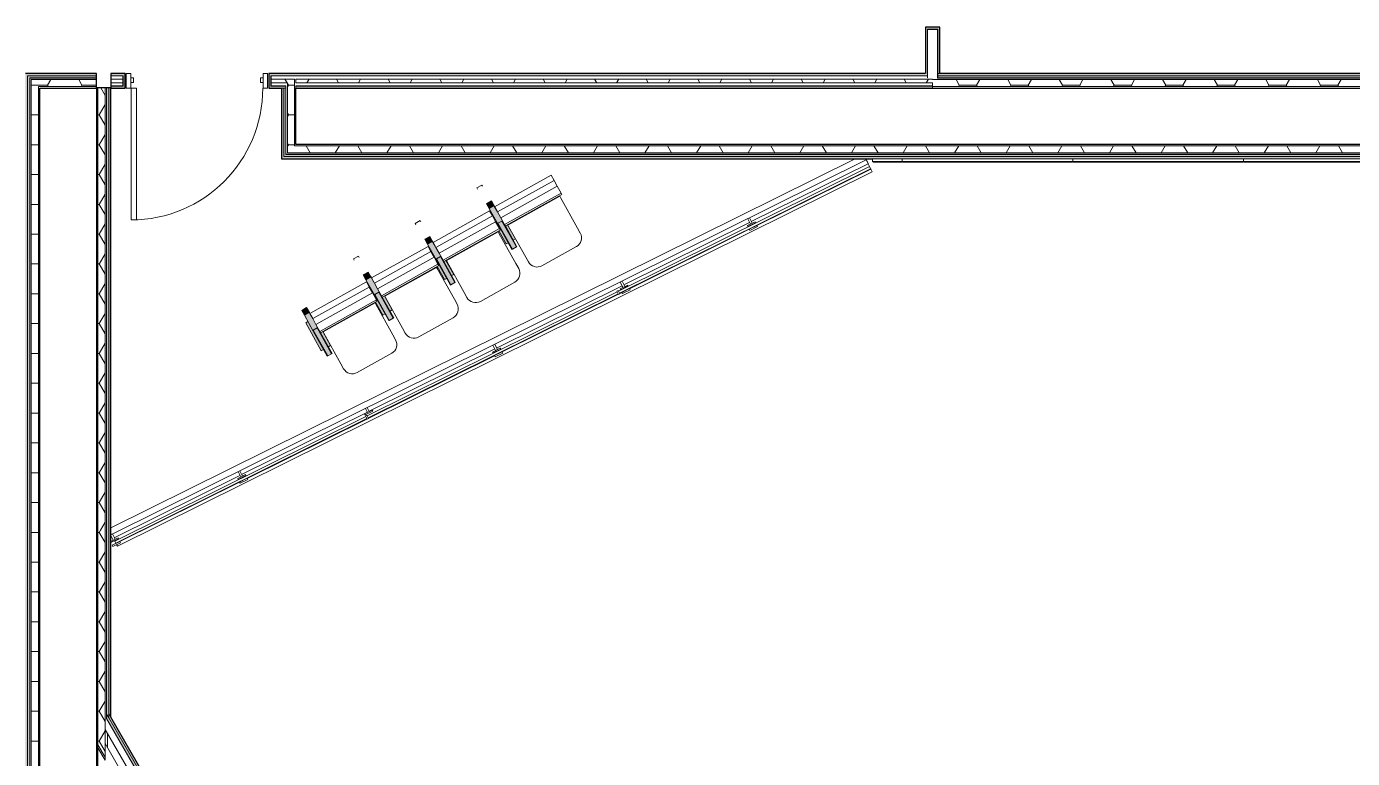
# Model space of a CAD drawing. Header units: millimetres. Extents: x 155920 to 295199, y -4084 to 97293.
# Drawn here: x 199503 to 208827, y 22095 to 27238 of the extents above; entities that cross this region are included whole.
import ezdxf

# ---------------------------------------------------------------- set-up
doc = ezdxf.new("R2010")
doc.units = ezdxf.units.MM
doc.header["$MEASUREMENT"] = 0
for name, color, linetype, lineweight in [('A-DOOR', 4, 'CONTINUOUS', 9), ('A-DOOR-FRAM', 4, 'CONTINUOUS', 18), ('A-FLOR-HRAL', 7, 'CONTINUOUS', 9), ('A-GENM', 8, 'CONTINUOUS', 9), ('A-WALL', 7, 'CONTINUOUS', 9), ('A-WALL-PATT', 7, 'CONTINUOUS', 25), ('I-FURN', 8, 'CONTINUOUS', 9), ('I-WALL', 7, 'CONTINUOUS', 9)]:
    doc.layers.add(name, color=color, linetype=linetype, lineweight=lineweight)

msp = doc.modelspace()

# ---------------------------------------------------------------- hatches: boundary and pattern name
at = {"layer": 'A-WALL-PATT', "lineweight": 5}
h = msp.add_hatch(color=256, dxfattribs=at)
h.paths.add_polyline_path([(205838.1, 26907.3), (205838.1, 27219.3), (205874.1, 27219.3), (205874.1, 27234.3), (205823.1, 27234.3), (205823.1, 26907.3)], flags=0)
h.paths.add_polyline_path([(205874.1, 28244.3), (205874.1, 28259.3), (205838.1, 28259.3), (205838.1, 28407.3), (205823.1, 28407.3), (205823.1, 28244.3)], flags=0)
at = {"layer": 'A-WALL-PATT', "lineweight": 9}
h = msp.add_hatch(color=256, dxfattribs=at)
h.paths.add_polyline_path([(205910.1, 26907.3), (205925.1, 26907.3), (205925.1, 27234.3), (205874.1, 27234.3), (205874.1, 27219.3), (205910.1, 27219.3), (205910.1, 27056.4)], flags=0)
h.paths.add_polyline_path([(205874.1, 28244.3), (205925.1, 28244.3), (205925.1, 28407.3), (205910.1, 28407.3), (205910.1, 28259.3), (205874.1, 28259.3)], flags=0)
at = {"layer": 'A-WALL-PATT', "lineweight": 5}
for points in [[(199510.3, 15107.3), (199510.3, 26907.3), (199495.3, 26907.3), (199495.3, 15107.3), (199500.2, 15107.3)], [(199525.3, 26892.3), (199995.3, 26892.3), (199995.3, 26907.3), (199510.3, 26907.3), (199510.3, 26892.3)], [(199510.3, 15122.3), (199525.3, 15122.3), (199525.3, 26892.3), (199510.3, 26892.3), (199510.3, 15158.5)], [(199525.3, 26877.3), (199995.3, 26877.3), (199995.3, 26892.3), (199525.3, 26892.3)], [(200066.3, 23699.6), (200081.3, 23699.6), (200081.3, 26808.5), (200066.3, 26808.5), (200066.3, 23751.5)], [(201311.3, 26339.5), (201326.3, 26340.5), (201326.3, 26805.3), (201311.3, 26805.3), (201311.3, 26395.5)], [(220452, 26324.5), (220452, 26339.5), (201311.3, 26339.5), (201311.3, 26324.5), (220131.8, 26324.5)], [(200081.3, 22381.1), (200081.3, 23699.6), (200066.3, 23699.6), (200066.3, 22407.1)], [(202442.8, 18260.8), (202455.8, 18268.3), (200066.3, 22407.1), (200066.3, 22377.1), (202325.8, 18463.5)], [(202455.8, 18268.3), (202468.8, 18275.8), (200081.3, 22411.1), (200081.3, 22381.1), (202343.1, 18463.5)]]:
    msp.add_hatch(color=256, dxfattribs=at).paths.add_polyline_path(points, flags=0)
at = {"layer": 'A-WALL-PATT', "lineweight": 9}
h = msp.add_hatch(color=256, dxfattribs=at)
h.paths.add_polyline_path([(201221.3, 26856.3), (201221.3, 26892.3), (201397.3, 26892.3), (201397.3, 26907.3), (201206.3, 26907.3), (201206.3, 26856.3)], flags=0)
h.paths.add_polyline_path([(200181.3, 26856.3), (200196.3, 26856.3), (200196.3, 26907.3), (200096.3, 26907.3), (200096.3, 26892.3), (200181.3, 26892.3)], flags=0)
at = {"layer": 'A-WALL-PATT', "lineweight": 5}
h = msp.add_hatch(color=256, dxfattribs=at)
h.paths.add_polyline_path([(201326.3, 26805.3), (201326.3, 26820.3), (201221.3, 26820.3), (201221.3, 26856.3), (201206.3, 26856.3), (201206.3, 26805.3), (201311.3, 26805.3)], flags=0)
h.paths.add_polyline_path([(200096.3, 26805.3), (200196.3, 26805.3), (200196.3, 26856.3), (200181.3, 26856.3), (200181.3, 26820.3), (200096.3, 26820.3), (200096.3, 26808.5)], flags=0)
h = msp.add_hatch(color=256, dxfattribs=at)
h.paths.add_polyline_path([(205838.1, 26892.3), (205838.1, 26907.3), (205823.1, 26907.3), (205823.1, 26892.3)], flags=0)
h.paths.add_polyline_path([(205821.1, 26892.3), (205821.1, 26907.3), (201397.3, 26907.3), (201397.3, 26892.3), (205779.4, 26892.3)], flags=0)
h = msp.add_hatch(color=256, dxfattribs=at)
h.paths.add_polyline_path([(220366, 26892.3), (220366, 26907.3), (216978.6, 26907.3), (216978.6, 26892.3), (220131.8, 26892.3)], flags=0)
h.paths.add_polyline_path([(215347.7, 26892.3), (216906.6, 26892.3), (216906.6, 26907.3), (214632.6, 26907.3), (214632.6, 26892.3)], flags=0)
h.paths.add_polyline_path([(213432.6, 26892.3), (213432.6, 26907.3), (205910.1, 26907.3), (205910.1, 26892.3), (212955.6, 26892.3)], flags=0)
h = msp.add_hatch(color=256, dxfattribs=at)
h.paths.add_polyline_path([(220366, 26877.3), (220366, 26892.3), (216978.6, 26892.3), (216978.6, 26877.3), (220131.8, 26877.3)], flags=0)
h.paths.add_polyline_path([(216842.7, 26877.3), (216906.6, 26877.3), (216906.6, 26892.3), (214632.6, 26892.3), (214632.6, 26877.3), (216543.7, 26877.3)], flags=0)
h.paths.add_polyline_path([(212955.6, 26877.3), (213432.6, 26877.3), (213432.6, 26892.3), (205910.1, 26892.3), (205910.1, 26877.3), (211759.6, 26877.3)], flags=0)
at = {"layer": 'A-WALL-PATT', "lineweight": 9}
for points in [[(200081.3, 23699.6), (200096.3, 23699.6), (200096.3, 26808.5), (200081.3, 26808.5), (200081.3, 23751.5)], [(201296.3, 26324.5), (201311.3, 26324.5), (201311.3, 26805.3), (201296.3, 26805.3), (201296.3, 26395.5)], [(205874.1, 26805.3), (205874.1, 26820.3), (201397.3, 26820.3), (201397.3, 26805.3), (205779.4, 26805.3)], [(220467, 26309.5), (220467, 26324.5), (201296.3, 26324.5), (201296.3, 26309.5), (220131.8, 26309.5)], [(200096.3, 22385.1), (200096.3, 23699.6), (200081.3, 23699.6), (200081.3, 22411.1)]]:
    msp.add_hatch(color=256, dxfattribs=at).paths.add_polyline_path(points, flags=0)
at = {"layer": 'I-FURN'}
for points in [[(202755.9, 25959.2), (202790.8, 25978.7), (202771.7, 26013.1), (202736.7, 25993.6)], [(202818.2, 25847.5), (202821.2, 25850.3), (202818, 25855.9), (202846.5, 25870.8), (202849.2, 25865.9), (202853.1, 25867), (202790.8, 25978.7), (202755.9, 25959.2), (202818, 25847.8)], [(202919.5, 25673.8), (202947.6, 25689.5), (202846.1, 25871.5), (202818, 25855.9), (202892.7, 25722)], [(202916.1, 25671.9), (202919.5, 25673.8), (202821.2, 25850.3), (202818.2, 25847.5), (202915, 25673.8)], [(202947.6, 25689.5), (202951, 25691.4), (202853.1, 25867), (202849.2, 25865.9), (202944.3, 25695.4)], [(202322.9, 25709.2), (202357.8, 25728.7), (202338.6, 25763.1), (202303.7, 25743.6)], [(202385.2, 25597.5), (202388.1, 25600.3), (202385, 25605.9), (202413.5, 25620.8), (202416.2, 25615.9), (202420.1, 25617), (202357.8, 25728.7), (202322.9, 25709.2), (202385, 25597.8)], [(202486.5, 25423.8), (202514.6, 25439.5), (202413.1, 25621.5), (202385, 25605.9), (202459.7, 25472)], [(202483.1, 25421.9), (202486.5, 25423.8), (202388.1, 25600.3), (202385.2, 25597.5), (202482, 25423.8)], [(202514.6, 25439.5), (202518, 25441.4), (202420.1, 25617), (202416.2, 25615.9), (202511.3, 25445.4)], [(201889.9, 25459.2), (201924.8, 25478.7), (201905.6, 25513.1), (201870.7, 25493.6)], [(201952.2, 25347.5), (201955.1, 25350.3), (201952, 25355.9), (201980.5, 25370.8), (201983.2, 25365.9), (201987.1, 25367), (201924.8, 25478.7), (201889.9, 25459.2), (201952, 25347.8)], [(202053.5, 25173.8), (202081.6, 25189.5), (201980.1, 25371.5), (201952, 25355.9), (202026.7, 25222)], [(202081.6, 25189.5), (202085, 25191.4), (201987.1, 25367), (201983.2, 25365.9), (202078.3, 25195.4)], [(202050.1, 25171.9), (202053.5, 25173.8), (201955.1, 25350.3), (201952.2, 25347.5), (202049, 25173.8)], [(201456.9, 25209.2), (201491.8, 25228.7), (201472.6, 25263.1), (201437.7, 25243.6)], [(201519.2, 25097.5), (201522.1, 25100.3), (201519, 25105.9), (201547.5, 25120.8), (201550.2, 25115.9), (201554.1, 25117), (201491.8, 25228.7), (201456.9, 25209.2), (201519, 25097.8)], [(201620.5, 24923.8), (201648.5, 24939.5), (201547.1, 25121.5), (201519, 25105.9), (201593.7, 24972)], [(201617.1, 24921.9), (201620.5, 24923.8), (201522.1, 25100.3), (201519.2, 25097.5), (201616, 24923.8)], [(201648.5, 24939.5), (201652, 24941.4), (201554.1, 25117), (201550.2, 25115.9), (201593.7, 25037.9)]]:
    msp.add_hatch(color=256, dxfattribs=at).paths.add_polyline_path(points, flags=0)
h = msp.add_hatch(color=256, dxfattribs=at)
h.paths.add_polyline_path([(202874.6, 25710.4), (202889.9, 25718.9), (202780.3, 25915.4), (202776, 25913), (202834.3, 25808.5), (202823.3, 25802.4), (202861.2, 25734.5)], flags=0)
h.paths.add_polyline_path([(202924.8, 25738.4), (202940.1, 25746.9), (202885.2, 25845.4), (202869.9, 25836.9), (202919.5, 25747.9)], flags=0)
h = msp.add_hatch(color=256, dxfattribs=at)
h.paths.add_polyline_path([(202441.6, 25460.4), (202456.9, 25468.9), (202347.3, 25665.4), (202343, 25663), (202401.3, 25558.5), (202390.3, 25552.4), (202416.2, 25505.9)], flags=0)
h.paths.add_polyline_path([(202491.8, 25488.4), (202507.1, 25496.9), (202452.2, 25595.4), (202437.3, 25586.2), (202486.5, 25497.9)], flags=0)
h = msp.add_hatch(color=256, dxfattribs=at)
h.paths.add_polyline_path([(202008.6, 25210.4), (202023.9, 25218.9), (201914.3, 25415.4), (201910, 25413), (201968.3, 25308.5), (201957.3, 25302.4), (201983.2, 25255.9)], flags=0)
h.paths.add_polyline_path([(202058.8, 25238.4), (202074.1, 25246.9), (202019.2, 25345.4), (202004.3, 25336.2), (202053.5, 25247.9)], flags=0)
h = msp.add_hatch(color=256, dxfattribs=at)
h.paths.add_polyline_path([(201575.6, 24960.4), (201590.8, 24968.9), (201481.3, 25165.4), (201466, 25156.9), (201550.2, 25005.9)], flags=0)
h.paths.add_polyline_path([(201625.8, 24988.4), (201641.1, 24996.9), (201586.1, 25095.4), (201570.9, 25086.9), (201620.5, 24997.9)], flags=0)

# ---------------------------------------------------------------- linework, layer by layer
at = {"layer": 'A-DOOR'}
for p, q in [((200276.3, 26805.3), (200238.3, 26805.3)), ((200238.3, 26805.3), (200238.3, 25879.3)), ((200238.3, 25879.3), (200238.3, 26805.3)), ((200238.3, 26805.3), (200276.3, 26805.3)), ((200276.3, 25879.3), (200276.3, 26805.3)), ((200276.3, 26805.3), (200276.3, 25879.3)), ((200238.3, 25879.3), (200276.3, 25879.3)), ((200276.3, 25879.3), (200238.3, 25879.3))]:
    msp.add_line(p, q, dxfattribs=at)
msp.add_arc((200238.3, 26805.3), 926, 270, 0, dxfattribs=at)
at = {"layer": 'A-DOOR-FRAM', "lineweight": 20}
for p, q in [((200236.3, 26907.3), (200204.3, 26907.3)), ((200204.3, 26907.3), (200204.3, 26805.3)), ((200236.3, 26805.3), (200236.3, 26907.3)), ((200255.3, 26877.3), (200236.3, 26877.3)), ((200236.3, 26877.3), (200236.3, 26845.3)), ((200255.3, 26845.3), (200255.3, 26877.3)), ((201166.3, 26877.3), (201147.3, 26877.3)), ((201147.3, 26877.3), (201147.3, 26845.3)), ((201166.3, 26907.3), (201166.3, 26805.3)), ((201198.3, 26907.3), (201166.3, 26907.3)), ((201166.3, 26845.3), (201166.3, 26877.3)), ((201198.3, 26805.3), (201198.3, 26907.3)), ((200204.3, 26805.3), (200236.3, 26805.3)), ((200236.3, 26845.3), (200255.3, 26845.3)), ((201147.3, 26845.3), (201166.3, 26845.3)), ((201166.3, 26805.3), (201198.3, 26805.3))]:
    msp.add_line(p, q, dxfattribs=at)
at = {"layer": 'A-FLOR-HRAL'}
for p, q in [((205329.7, 26309.5), (200096.3, 23715)), ((200096.3, 23715), (205329.7, 26309.5)), ((200100.8, 23669.9), (205407.1, 26300.6)), ((200100.8, 23669.9), (205407.1, 26300.6)), ((205402.7, 26309.5), (205407.1, 26300.6)), ((205407.1, 26300.6), (205402.7, 26309.5)), ((205407.1, 26300.6), (205410.7, 26302.3)), ((205420.1, 26274.4), (205407.1, 26300.6)), ((205407.2, 26309.4), (205410.7, 26302.3)), ((205408.6, 26302.1), (205421.9, 26275.2)), ((205410.7, 26302.3), (205410.4, 26303)), ((200142, 23586.7), (205448.3, 26217.4)), ((203665.9, 25379.3), (205430.2, 26254)), ((203673, 25365), (205437.3, 26239.6)), ((205420.1, 26274.4), (204599.4, 25867.5)), ((204639, 25840), (205438.9, 26236.5)), ((205420.1, 26274.4), (205421.9, 26275.2)), ((205420.1, 26274.4), (205430.2, 26254)), ((205430.2, 26254), (205437.3, 26239.6)), ((205437.3, 26239.6), (205438.9, 26236.5)), ((205438.9, 26236.5), (205448.3, 26217.4)), ((204587.4, 25861.5), (203703.4, 25423.3)), ((204572.3, 25839.7), (204626, 25866.4)), ((204572.3, 25839.7), (204575.5, 25833.3)), ((204574.2, 25887.6), (204592.9, 25850)), ((204629.2, 25859.9), (204575.5, 25833.3)), ((204585, 25814), (204638.8, 25840.7)), ((204605.4, 25856.2), (204586.7, 25893.9)), ((204642.9, 25832.4), (204589.1, 25805.8)), ((204629.2, 25859.9), (204626, 25866.4)), ((204642.9, 25832.4), (204638.8, 25840.7)), ((203743.1, 25395.8), (204585.4, 25813.4)), ((204585, 25814), (204589.1, 25805.8)), ((201897.1, 24502.4), (203657, 25374.9)), ((203691.5, 25417.4), (202807.5, 24979.1)), ((203663.7, 25383.8), (203654.7, 25379.3)), ((203666.3, 25356), (203654.7, 25379.3)), ((203663.7, 25383.8), (203675.2, 25360.5)), ((203674.6, 25361.8), (203689.4, 25369.2)), ((203676.3, 25395.6), (203730.1, 25422.2)), ((203676.3, 25395.6), (203679.5, 25389.1)), ((203678.3, 25443.5), (203696.9, 25405.8)), ((203733.3, 25415.8), (203679.5, 25389.1)), ((203689.1, 25369.9), (203742.8, 25396.5)), ((203689.1, 25369.9), (203693.2, 25361.6)), ((203709.5, 25412), (203690.8, 25449.7)), ((203746.9, 25388.3), (203693.2, 25361.6)), ((203733.3, 25415.8), (203730.1, 25422.2)), ((203746.9, 25388.3), (203742.8, 25396.5)), ((201904.2, 24488.1), (203664.1, 25360.5)), ((202847.2, 24951.6), (203665.6, 25357.4)), ((203666.3, 25356), (203675.2, 25360.5)), ((202782.3, 24999.3), (202801, 24961.6)), ((202813.5, 24967.8), (202794.9, 25005.5)), ((201905.8, 24484.9), (202793.5, 24925)), ((202795.5, 24973.2), (201911.7, 24535)), ((202780.4, 24951.4), (202834.1, 24978)), ((202780.4, 24951.4), (202783.6, 24944.9)), ((202837.3, 24971.6), (202783.6, 24944.9)), ((202793.1, 24925.7), (202846.9, 24952.3)), ((202793.1, 24925.7), (202797.2, 24917.4)), ((202851, 24944.1), (202797.2, 24917.4)), ((202837.3, 24971.6), (202834.1, 24978)), ((202851, 24944.1), (202846.9, 24952.3)), ((201899.6, 24529), (201015.6, 24090.8)), ((201880.1, 24516.1), (201933.8, 24542.7)), ((201937, 24536.3), (201883.3, 24509.6)), ((201886.4, 24555.1), (201900.7, 24526.3)), ((201913.2, 24532.5), (201898.9, 24561.3)), ((201937, 24536.3), (201933.8, 24542.7)), ((200123.9, 23623.3), (201888.2, 24498)), ((200131, 23608.9), (201895.3, 24483.6)), ((201055.3, 24063.3), (201896.8, 24480.5)), ((201880.1, 24516.1), (201883.3, 24509.6)), ((201894.9, 24506.9), (201886, 24502.4)), ((201897.5, 24479.1), (201886, 24502.4)), ((201894.9, 24506.9), (201906.5, 24483.6)), ((201897.5, 24479.1), (201906.5, 24483.6)), ((201950.6, 24508.8), (201905.1, 24486.2)), ((201950.6, 24508.8), (201949.7, 24510.6)), ((201003.6, 24084.8), (200119.7, 23646.6)), ((200988.5, 24063), (201042.3, 24089.7)), ((200988.5, 24063), (200991.7, 24056.6)), ((200990.4, 24110.9), (201009.1, 24073.3)), ((200995.2, 24058.3), (200991.7, 24056.6)), ((201045.5, 24083.2), (200995.3, 24058.4)), ((201001.3, 24037.3), (201055, 24064)), ((201021.7, 24079.5), (201003, 24117.2)), ((201059.1, 24055.7), (201005.3, 24029.1)), ((201045.5, 24083.2), (201042.3, 24089.7)), ((201059.1, 24055.7), (201055, 24064)), ((200159.3, 23619.1), (201001.6, 24036.7)), ((201001.3, 24037.3), (201005.3, 24029.1)), ((200096.3, 23663.1), (200113.2, 23629.1)), ((200096.3, 23620.7), (200146.3, 23645.5)), ((200100.8, 23669.9), (200096.4, 23678.8)), ((200096.4, 23678.8), (200100.8, 23669.9)), ((200149.5, 23639.1), (200096.7, 23612.9)), ((200096.9, 23668.7), (200097.2, 23668.1)), ((200097.2, 23668.1), (200096.9, 23668.7)), ((200097.2, 23668.1), (200100.8, 23669.9)), ((200105.3, 23593.2), (200159.1, 23619.8)), ((200105.3, 23593.2), (200109.4, 23584.9)), ((200125.7, 23635.3), (200107, 23673)), ((200163.2, 23611.6), (200109.4, 23584.9)), ((200122.6, 23625.7), (200123.9, 23623.3)), ((200131, 23608.9), (200123.9, 23623.3)), ((200132.2, 23606.5), (200131, 23608.9)), ((200142, 23586.7), (200136.3, 23598.2)), ((200149.5, 23639.1), (200146.3, 23645.5)), ((200163.2, 23611.6), (200159.1, 23619.8))]:
    msp.add_line(p, q, dxfattribs=at)
at = {"layer": 'A-GENM'}
for p, q in [((205452.4, 26309.5), (205660.9, 26309.5)), ((205452.4, 26309.5), (205452.4, 26289.5)), ((205660.9, 26289.5), (205660.9, 26309.5)), ((205660.9, 26309.5), (206860.9, 26309.5)), ((205660.9, 26309.5), (205660.9, 26289.5)), ((206860.9, 26289.5), (206860.9, 26309.5)), ((206860.9, 26309.5), (208060.9, 26309.5)), ((206860.9, 26309.5), (206860.9, 26289.5)), ((208060.9, 26289.5), (208060.9, 26309.5)), ((208060.9, 26309.5), (209260.9, 26309.5)), ((208060.9, 26309.5), (208060.9, 26289.5)), ((205452.4, 26289.5), (205660.9, 26289.5)), ((205457.4, 26284.5), (205452.4, 26289.5)), ((205655.9, 26284.5), (205457.4, 26284.5)), ((205660.9, 26289.5), (205655.9, 26284.5)), ((205660.9, 26289.5), (206860.9, 26289.5)), ((205665.9, 26284.5), (205660.9, 26289.5)), ((206855.9, 26284.5), (205665.9, 26284.5)), ((206860.9, 26289.5), (206855.9, 26284.5)), ((206860.9, 26289.5), (208060.9, 26289.5)), ((206865.9, 26284.5), (206860.9, 26289.5)), ((208055.9, 26284.5), (206865.9, 26284.5)), ((208060.9, 26289.5), (208055.9, 26284.5)), ((208060.9, 26289.5), (209260.9, 26289.5)), ((208065.9, 26284.5), (208060.9, 26289.5)), ((209255.9, 26284.5), (208065.9, 26284.5))]:
    msp.add_line(p, q, dxfattribs=at)
at = {"layer": 'A-WALL'}
for p, q in [((205838.1, 27219.3), (205838.1, 26907.3)), ((205874.1, 27219.3), (205838.1, 27219.3)), ((205839.1, 27218.3), (205839.1, 26907.3)), ((205874.1, 27218.3), (205839.1, 27218.3)), ((205910.1, 27219.3), (205874.1, 27219.3)), ((205909.1, 27218.3), (205874.1, 27218.3)), ((205909.1, 26907.3), (205909.1, 27218.3)), ((205910.1, 26907.3), (205910.1, 27219.3)), ((199510.3, 26892.3), (199510.3, 15122.3)), ((199510.3, 26892.3), (199525.3, 26892.3)), ((199525.3, 26892.3), (199596.3, 26892.3)), ((199525.3, 26877.3), (199525.3, 15137.3)), ((199525.3, 26877.3), (199526.3, 26877.3)), ((199526.3, 26877.3), (199596.3, 26877.3)), ((199526.3, 26876.3), (199526.3, 15138.3)), ((199526.3, 26876.3), (199536.3, 26876.3)), ((199536.3, 26876.3), (199596.3, 26876.3)), ((199536.3, 26866.3), (199536.3, 15148.3)), ((199536.3, 26866.3), (199586.3, 26866.3)), ((199586.3, 26866.3), (199596.3, 26866.3)), ((199995.3, 26892.3), (199596.3, 26892.3)), ((199995.3, 26877.3), (199596.3, 26877.3)), ((199995.3, 26876.3), (199596.3, 26876.3)), ((199995.3, 26866.3), (199596.3, 26866.3)), ((200181.3, 26892.3), (200096.3, 26892.3)), ((200180.3, 26891.3), (200096.3, 26891.3)), ((200180.3, 26868.8), (200096.3, 26868.8)), ((200180.3, 26868.8), (200180.3, 26891.3)), ((200180.3, 26856.3), (200180.3, 26868.8)), ((200180.3, 26843.8), (200180.3, 26856.3)), ((200181.3, 26856.3), (200181.3, 26892.3)), ((200181.3, 26820.3), (200181.3, 26856.3)), ((201221.3, 26892.3), (201221.3, 26856.3)), ((201397.3, 26892.3), (201221.3, 26892.3)), ((201221.3, 26856.3), (201221.3, 26820.3)), ((201222.3, 26891.3), (201222.3, 26868.8)), ((201397.3, 26891.3), (201222.3, 26891.3)), ((201222.3, 26868.8), (201222.3, 26856.3)), ((201387.3, 26868.8), (201222.3, 26868.8)), ((201222.3, 26856.3), (201222.3, 26843.8)), ((201387.3, 26868.8), (201387.3, 26843.8)), ((205821.1, 26892.3), (201397.3, 26892.3)), ((205821.1, 26891.3), (201397.3, 26891.3)), ((205874.1, 26868.8), (201397.3, 26868.8)), ((201397.3, 26868.8), (201397.3, 26856.3)), ((201397.3, 26856.3), (201397.3, 26843.8)), ((205823.1, 26891.3), (205821.1, 26891.3)), ((205838.1, 26892.3), (205823.1, 26892.3)), ((205838.1, 26891.3), (205823.1, 26891.3)), ((205838.1, 26907.3), (205838.1, 26892.3)), ((205838.1, 26891.3), (205838.1, 26877.3)), ((205839.1, 26877.3), (205838.1, 26877.3)), ((205839.1, 26907.3), (205839.1, 26892.3)), ((205839.1, 26892.3), (205839.1, 26891.3)), ((205839.1, 26891.3), (205839.1, 26877.3)), ((205874.1, 26868.8), (205874.1, 26866.3)), ((205874.1, 26866.3), (205874.1, 26868.8)), ((213432.6, 26866.3), (205874.1, 26866.3)), ((205909.1, 26907.3), (205909.1, 26892.3)), ((205909.1, 26892.3), (205909.1, 26891.3)), ((205909.1, 26891.3), (205909.1, 26877.3)), ((205909.1, 26877.3), (205909.1, 26876.3)), ((213432.6, 26876.3), (205909.1, 26876.3)), ((205910.1, 26907.3), (205925.1, 26907.3)), ((205910.1, 26907.3), (205910.1, 26892.3)), ((213432.6, 26892.3), (205910.1, 26892.3)), ((205910.1, 26892.3), (205910.1, 26877.3)), ((213432.6, 26877.3), (205910.1, 26877.3)), ((199586.3, 26816.3), (199586.3, 15198.3)), ((199586.3, 26816.3), (199596.3, 26816.3)), ((199995.3, 26816.3), (199596.3, 26816.3)), ((200005.3, 26808.5), (200005.3, 23699.6)), ((200055.3, 26808.5), (200055.3, 23699.6)), ((200065.3, 26808.5), (200065.3, 23699.6)), ((200066.3, 26808.5), (200066.3, 23699.6)), ((200081.3, 26808.5), (200081.3, 23699.6)), ((200180.3, 26843.8), (200096.3, 26843.8)), ((200096.3, 26821.3), (200180.3, 26821.3)), ((200096.3, 26820.3), (200181.3, 26820.3)), ((200096.3, 26808.5), (200096.3, 26805.3)), ((200180.3, 26821.3), (200180.3, 26843.8)), ((201221.3, 26820.3), (201326.3, 26820.3)), ((201337.3, 26843.8), (201222.3, 26843.8)), ((201222.3, 26843.8), (201222.3, 26821.3)), ((201222.3, 26821.3), (201327.3, 26821.3)), ((201311.3, 26805.3), (201296.3, 26805.3)), ((201311.3, 26410.5), (201311.3, 26805.3)), ((201326.3, 26805.3), (201311.3, 26805.3)), ((201326.3, 26820.3), (201326.3, 26805.3)), ((201326.3, 26410.5), (201326.3, 26805.3)), ((201327.3, 26821.3), (201327.3, 26820.3)), ((201327.3, 26820.3), (201327.3, 26805.3)), ((201327.3, 26410.5), (201327.3, 26805.3)), ((201337.3, 26843.8), (201337.3, 26821.3)), ((201337.3, 26821.3), (201337.3, 26805.3)), ((201337.3, 26410.5), (201337.3, 26805.3)), ((201387.3, 26843.8), (201387.3, 26805.3)), ((201387.3, 26410.5), (201387.3, 26805.3)), ((205874.1, 26843.8), (201397.3, 26843.8)), ((205874.1, 26821.3), (201397.3, 26821.3)), ((201397.3, 26821.3), (201397.3, 26820.3)), ((205874.1, 26820.3), (201397.3, 26820.3)), ((201397.3, 26820.3), (201397.3, 26805.3)), ((205874.1, 26843.8), (205874.1, 26821.3)), ((205874.1, 26821.3), (205874.1, 26843.8)), ((205874.1, 26821.3), (205874.1, 26820.3)), ((205874.1, 26820.3), (205874.1, 26821.3)), ((205874.1, 26820.3), (205874.1, 26816.3)), ((205874.1, 26816.3), (205874.1, 26820.3)), ((213432.6, 26816.3), (205874.1, 26816.3)), ((205874.1, 26816.3), (205874.1, 26806.3)), ((205874.1, 26806.3), (205874.1, 26816.3)), ((201311.3, 26339.5), (201311.3, 26410.5)), ((201326.3, 26340.5), (201326.3, 26410.5)), ((201327.3, 26350.5), (201327.3, 26410.5)), ((201337.3, 26400.5), (201337.3, 26410.5)), ((201337.3, 26350.5), (201337.3, 26400.5)), ((201387.3, 26400.5), (201387.3, 26410.5)), ((220376, 26400.5), (201387.3, 26400.5)), ((201311.3, 26324.5), (201311.3, 26339.5)), ((220452, 26324.5), (201311.3, 26324.5)), ((201326.3, 26339.5), (201326.3, 26340.5)), ((220437, 26339.5), (201326.3, 26339.5)), ((201327.3, 26340.5), (201327.3, 26350.5)), ((220436, 26340.5), (201327.3, 26340.5)), ((220426, 26350.5), (201337.3, 26350.5)), ((200005.3, 23699.6), (200005.3, 22542.7)), ((200055.3, 23699.6), (200055.3, 22456.1)), ((200065.3, 23699.6), (200065.3, 22438.8)), ((200066.3, 23699.6), (200066.3, 22437.1)), ((200081.3, 23699.6), (200081.3, 22411.1)), ((200005.3, 22190.7), (200005.3, 22542.7)), ((200055.3, 22396.1), (200055.3, 22456.1)), ((200055.3, 22300.1), (200055.3, 22396.1)), ((200065.3, 22378.8), (200065.3, 22438.8)), ((200066.3, 22377.1), (200065.3, 22378.8)), ((200066.3, 22377.1), (200065.3, 22378.8)), ((200066.3, 22407.1), (200066.3, 22437.1)), ((200081.3, 22381.1), (200066.3, 22407.1)), ((200066.3, 22377.1), (200066.3, 22407.1)), ((200081.3, 22381.1), (200066.3, 22407.1)), ((200081.3, 22411.1), (200096.3, 22385.1)), ((200081.3, 22381.1), (200081.3, 22411.1)), ((202455.8, 18268.3), (200081.3, 22381.1)), ((202401.3, 18236.8), (200055.3, 22300.1)), ((200055.3, 22200.1), (200055.3, 22300.1)), ((202442.8, 18260.8), (200066.3, 22377.1)), ((200005.3, 22190.7), (200005.3, 22170.7)), ((200055.3, 22104.1), (200005.3, 22190.7)), ((200055.3, 22104.1), (200005.3, 22190.7)), ((202358, 18211.8), (200055.3, 22200.1)), ((200055.3, 22104.1), (200055.3, 22200.1)), ((200055.3, 22084.1), (200005.3, 22170.7)), ((200005.3, 22170.7), (200005.3, 15198.3)), ((200055.3, 22104.1), (200055.3, 22084.1))]:
    msp.add_line(p, q, dxfattribs=at)
at = {"layer": 'A-WALL-PATT', "linetype": 'Continuous', "lineweight": 9}
for p, q in [((199650.7, 26826.8), (199673.5, 26866.3)), ((199892.7, 26826.9), (199870, 26866.3)), ((201334.6, 26843.8), (201320.1, 26868.8)), ((201475, 26843.8), (201489.4, 26868.8)), ((201697.5, 26843.8), (201683, 26868.8)), ((201837.9, 26843.8), (201852.3, 26868.8)), ((202060.4, 26843.8), (202045.9, 26868.8)), ((202200.8, 26843.8), (202215.2, 26868.8)), ((202423.3, 26843.8), (202408.8, 26868.8)), ((202563.7, 26843.8), (202578.2, 26868.8)), ((202786.2, 26843.8), (202771.7, 26868.8)), ((202926.6, 26843.8), (202941.1, 26868.8)), ((203149.1, 26843.8), (203134.6, 26868.8)), ((203289.5, 26843.8), (203304, 26868.8)), ((203512, 26843.8), (203497.5, 26868.8)), ((203652.4, 26843.8), (203666.9, 26868.8)), ((203874.9, 26843.8), (203860.4, 26868.8)), ((204015.3, 26843.8), (204029.8, 26868.8)), ((204237.8, 26843.8), (204223.3, 26868.8)), ((204378.2, 26843.8), (204392.7, 26868.8)), ((204600.7, 26843.8), (204586.2, 26868.8)), ((204741.1, 26843.8), (204755.6, 26868.8)), ((204963.6, 26843.8), (204949.1, 26868.8)), ((205104, 26843.8), (205118.5, 26868.8)), ((205326.5, 26843.8), (205312.1, 26868.8)), ((205466.9, 26843.8), (205481.4, 26868.8)), ((205689.4, 26843.8), (205675, 26868.8)), ((205829.8, 26843.8), (205844.3, 26868.8)), ((206062, 26826.9), (206039.3, 26866.3)), ((206182.9, 26826.8), (206205.7, 26866.3)), ((206424.9, 26826.9), (206402.2, 26866.3)), ((206545.8, 26826.8), (206568.6, 26866.3)), ((206787.8, 26826.9), (206765.1, 26866.3)), ((206908.7, 26826.8), (206931.5, 26866.3)), ((207150.7, 26826.9), (207128, 26866.3)), ((207271.6, 26826.8), (207294.4, 26866.3)), ((207513.6, 26826.9), (207490.9, 26866.3)), ((207634.5, 26826.8), (207657.3, 26866.3)), ((207876.6, 26826.9), (207853.8, 26866.3)), ((207997.4, 26826.8), (208020.2, 26866.3)), ((208239.5, 26826.9), (208216.7, 26866.3)), ((208360.4, 26826.8), (208383.2, 26866.3)), ((208602.4, 26826.9), (208579.6, 26866.3)), ((208723.3, 26826.8), (208746.1, 26866.3)), ((199536.3, 26826.9), (199586.3, 26826.9)), ((199586.3, 26826.9), (199650.6, 26826.9)), ((199656.9, 26816.3), (199650.8, 26826.9)), ((199886.6, 26816.3), (199892.6, 26826.8)), ((199892.6, 26826.9), (199995.3, 26826.9)), ((199892.6, 26826.8), (199892.6, 26826.8)), ((199892.6, 26826.8), (199892.6, 26826.8)), ((200055.3, 26754.8), (200024.3, 26808.5)), ((201344.3, 26826.9), (201337.3, 26839)), ((201337.3, 26814.9), (201344.2, 26826.8)), ((201344.2, 26826.9), (201387.3, 26826.9)), ((201344.2, 26826.8), (201344.2, 26826.8)), ((201344.2, 26826.8), (201344.2, 26826.8)), ((206055.9, 26816.3), (206062, 26826.8)), ((206061.9, 26826.9), (206182.9, 26826.9)), ((206062, 26826.8), (206062, 26826.8)), ((206062, 26826.8), (206062, 26826.8)), ((206189.1, 26816.3), (206183, 26826.9)), ((206418.8, 26816.3), (206424.9, 26826.8)), ((206424.8, 26826.9), (206545.8, 26826.9)), ((206424.9, 26826.8), (206424.9, 26826.8)), ((206424.9, 26826.8), (206424.9, 26826.8)), ((206552, 26816.3), (206545.9, 26826.9)), ((206781.7, 26816.3), (206787.8, 26826.8)), ((206787.7, 26826.9), (206908.7, 26826.9)), ((206787.8, 26826.8), (206787.8, 26826.8)), ((206787.8, 26826.8), (206787.8, 26826.8)), ((206914.9, 26816.3), (206908.8, 26826.9)), ((207144.6, 26816.3), (207150.7, 26826.8)), ((207150.6, 26826.9), (207271.6, 26826.9)), ((207150.7, 26826.8), (207150.7, 26826.8)), ((207150.7, 26826.8), (207150.7, 26826.8)), ((207277.8, 26816.3), (207271.7, 26826.9)), ((207507.5, 26816.3), (207513.6, 26826.8)), ((207513.5, 26826.9), (207634.5, 26826.9)), ((207513.6, 26826.8), (207513.6, 26826.8)), ((207513.6, 26826.8), (207513.6, 26826.8)), ((207640.7, 26816.3), (207634.6, 26826.9)), ((207870.4, 26816.3), (207876.5, 26826.8)), ((207876.4, 26826.9), (207997.4, 26826.9)), ((207876.5, 26826.8), (207876.5, 26826.8)), ((207876.5, 26826.8), (207876.5, 26826.8)), ((208003.6, 26816.3), (207997.5, 26826.9)), ((208233.3, 26816.3), (208239.4, 26826.8)), ((208239.3, 26826.9), (208360.3, 26826.9)), ((208239.4, 26826.8), (208239.4, 26826.8)), ((208239.4, 26826.8), (208239.4, 26826.8)), ((208366.6, 26816.3), (208360.4, 26826.9)), ((208596.2, 26816.3), (208602.3, 26826.8)), ((208602.2, 26826.9), (208723.2, 26826.9)), ((208602.3, 26826.8), (208602.3, 26826.8)), ((208602.3, 26826.8), (208602.3, 26826.8)), ((208729.5, 26816.3), (208723.3, 26826.9)), ((200013.6, 26617.3), (200055.3, 26689.6)), ((199536.3, 26617.4), (199586.3, 26617.4)), ((200005.3, 26617.4), (200013.5, 26617.4)), ((200055.3, 26545.2), (200013.7, 26617.4)), ((201344.3, 26617.4), (201337.3, 26629.5)), ((201337.3, 26605.4), (201344.2, 26617.3)), ((201344.2, 26617.4), (201387.3, 26617.4)), ((201344.2, 26617.3), (201344.2, 26617.3)), ((201344.2, 26617.3), (201344.2, 26617.3)), ((200013.6, 26407.8), (200055.3, 26480.1)), ((199536.3, 26407.9), (199586.3, 26407.9)), ((200005.3, 26407.9), (200013.5, 26407.9)), ((200055.3, 26335.7), (200013.7, 26407.9)), ((201344.3, 26407.9), (201337.3, 26420)), ((201337.3, 26395.8), (201340, 26400.5)), ((201340, 26400.5), (201344.2, 26407.8)), ((201344.2, 26407.9), (201387.3, 26407.9)), ((201344.2, 26407.8), (201344.2, 26407.8)), ((201344.2, 26407.8), (201344.2, 26407.8)), ((201498.4, 26350.5), (201469.5, 26400.5)), ((201674.1, 26350.5), (201702.9, 26400.5)), ((201861.3, 26350.5), (201832.4, 26400.5)), ((202037, 26350.5), (202065.8, 26400.5)), ((202224.2, 26350.5), (202195.3, 26400.5)), ((202399.9, 26350.5), (202428.7, 26400.5)), ((202587.1, 26350.5), (202558.2, 26400.5)), ((202762.8, 26350.5), (202791.6, 26400.5)), ((202950, 26350.5), (202921.1, 26400.5)), ((203125.7, 26350.5), (203154.6, 26400.5)), ((203312.9, 26350.5), (203284, 26400.5)), ((203488.6, 26350.5), (203517.5, 26400.5)), ((203675.8, 26350.5), (203646.9, 26400.5)), ((203851.5, 26350.5), (203880.4, 26400.5)), ((204038.7, 26350.5), (204009.8, 26400.5)), ((204214.4, 26350.5), (204243.3, 26400.5)), ((204401.6, 26350.5), (204372.7, 26400.5)), ((204577.3, 26350.5), (204606.2, 26400.5)), ((204764.5, 26350.5), (204735.7, 26400.5)), ((204940.2, 26350.5), (204969.1, 26400.5)), ((205127.4, 26350.5), (205098.6, 26400.5)), ((205303.1, 26350.5), (205332, 26400.5)), ((205490.3, 26350.5), (205461.5, 26400.5)), ((205666, 26350.5), (205694.9, 26400.5)), ((205853.2, 26350.5), (205824.4, 26400.5)), ((206028.9, 26350.5), (206057.8, 26400.5)), ((206216.1, 26350.5), (206187.3, 26400.5)), ((206391.8, 26350.5), (206420.7, 26400.5)), ((206579, 26350.5), (206550.2, 26400.5)), ((206754.7, 26350.5), (206783.6, 26400.5)), ((206941.9, 26350.5), (206913.1, 26400.5)), ((207117.6, 26350.5), (207146.5, 26400.5)), ((207304.8, 26350.5), (207276, 26400.5)), ((207480.5, 26350.5), (207509.4, 26400.5)), ((207667.7, 26350.5), (207638.9, 26400.5)), ((207843.4, 26350.5), (207872.3, 26400.5)), ((208030.6, 26350.5), (208001.8, 26400.5)), ((208206.3, 26350.5), (208235.2, 26400.5)), ((208393.5, 26350.5), (208364.7, 26400.5)), ((208569.2, 26350.5), (208598.1, 26400.5)), ((208756.4, 26350.5), (208727.6, 26400.5)), ((200013.6, 26198.3), (200055.3, 26270.6)), ((199536.3, 26198.4), (199586.3, 26198.4)), ((200005.3, 26198.4), (200013.5, 26198.4)), ((200055.3, 26126.2), (200013.7, 26198.4)), ((200013.6, 25988.8), (200055.3, 26061)), ((199536.3, 25988.9), (199586.3, 25988.9)), ((200005.3, 25988.9), (200013.5, 25988.9)), ((200055.3, 25916.7), (200013.7, 25988.8)), ((200013.6, 25779.2), (200055.3, 25851.5)), ((199536.3, 25779.3), (199586.3, 25779.3)), ((200005.3, 25779.3), (200013.5, 25779.3)), ((200055.3, 25707.2), (200013.7, 25779.3)), ((200013.6, 25569.7), (200055.3, 25642)), ((199536.3, 25569.8), (199586.3, 25569.8)), ((200005.3, 25569.8), (200013.5, 25569.8)), ((200055.3, 25497.6), (200013.7, 25569.8)), ((200013.6, 25360.2), (200055.3, 25432.5)), ((199536.3, 25360.3), (199586.3, 25360.3)), ((200005.3, 25360.3), (200013.5, 25360.3)), ((200055.3, 25288.1), (200013.7, 25360.3)), ((200013.6, 25150.7), (200055.3, 25223)), ((199536.3, 25150.8), (199586.3, 25150.8)), ((200005.3, 25150.8), (200013.5, 25150.8)), ((200055.3, 25078.6), (200013.7, 25150.8)), ((200013.6, 24941.1), (200055.3, 25013.4)), ((199536.3, 24941.3), (199586.3, 24941.3)), ((200005.3, 24941.3), (200013.5, 24941.3)), ((200055.3, 24869.1), (200013.7, 24941.2)), ((200013.6, 24731.6), (200055.3, 24803.9)), ((199536.3, 24731.7), (199586.3, 24731.7)), ((200005.3, 24731.7), (200013.5, 24731.7)), ((200055.3, 24659.5), (200013.7, 24731.7)), ((199536.3, 24522.2), (199586.3, 24522.2)), ((200005.3, 24522.2), (200013.5, 24522.2)), ((200013.6, 24522.1), (200055.3, 24594.4)), ((200055.3, 24450), (200013.7, 24522.2)), ((200013.6, 24312.6), (200055.3, 24384.9)), ((199536.3, 24312.7), (199586.3, 24312.7)), ((200005.3, 24312.7), (200013.5, 24312.7)), ((200055.3, 24240.5), (200013.7, 24312.7)), ((200013.6, 24103.1), (200055.3, 24175.3)), ((199536.3, 24103.2), (199586.3, 24103.2)), ((200005.3, 24103.2), (200013.5, 24103.2)), ((200055.3, 24031), (200013.7, 24103.2)), ((200013.6, 23893.5), (200055.3, 23965.8)), ((199536.3, 23893.6), (199586.3, 23893.6)), ((200005.3, 23893.6), (200013.5, 23893.6)), ((200055.3, 23821.5), (200013.7, 23893.6)), ((199536.3, 23684.1), (199586.3, 23684.1)), ((200005.3, 23684.1), (200013.5, 23684.1)), ((200013.6, 23684), (200022.6, 23699.6)), ((200055.3, 23611.9), (200013.7, 23684.1)), ((200022.6, 23699.6), (200055.3, 23756.3)), ((200013.6, 23474.5), (200055.3, 23546.8)), ((199536.3, 23474.6), (199586.3, 23474.6)), ((200005.3, 23474.6), (200013.5, 23474.6)), ((200055.3, 23402.4), (200013.7, 23474.6)), ((200013.6, 23265), (200055.3, 23337.3)), ((199536.3, 23265.1), (199586.3, 23265.1)), ((200005.3, 23265.1), (200013.5, 23265.1)), ((200055.3, 23192.9), (200013.7, 23265.1)), ((200013.6, 23055.5), (200055.3, 23127.7)), ((199536.3, 23055.6), (199586.3, 23055.6)), ((200005.3, 23055.6), (200013.5, 23055.6)), ((200055.3, 22983.4), (200013.7, 23055.5)), ((199536.3, 22846), (199586.3, 22846)), ((200005.3, 22846), (200013.5, 22846)), ((200013.6, 22845.9), (200055.3, 22918.2)), ((200055.3, 22773.8), (200013.7, 22846)), ((200013.6, 22636.4), (200055.3, 22708.7)), ((199536.3, 22636.5), (199586.3, 22636.5)), ((200005.3, 22636.5), (200013.5, 22636.5)), ((200055.3, 22564.3), (200013.7, 22636.5)), ((200013.6, 22426.9), (200055.3, 22499.2)), ((199536.3, 22427), (199586.3, 22427)), ((200005.3, 22427), (200013.5, 22427)), ((200055.3, 22354.8), (200013.7, 22427)), ((200013.6, 22217.4), (200055.3, 22289.7)), ((199536.3, 22217.5), (199586.3, 22217.5)), ((200005.3, 22217.5), (200013.5, 22217.5)), ((200055.3, 22145.3), (200013.7, 22217.5)), ((200071.8, 22171.6), (200071.8, 22271.6))]:
    msp.add_line(p, q, dxfattribs=at)
at = {"layer": 'I-FURN'}
for p, q in [((202669, 26105), (202703.9, 26124.4)), ((202703.9, 26124.4), (202708.8, 26115.7)), ((202794.6, 25972), (203192, 26193.5)), ((202814.7, 25935.8), (203212.1, 26157.4)), ((203234.7, 26116.9), (202837.3, 25895.3)), ((203192, 26193.5), (203212.1, 26157.4)), ((203212.1, 26157.4), (203234.7, 26116.9)), ((203234.7, 26116.9), (203262, 26068.1)), ((202669, 26105), (202673.9, 26096.2)), ((202864.6, 25846.5), (203262, 26068.1)), ((202869.9, 25836.9), (203267.3, 26058.5)), ((202887.8, 25842.8), (203252.5, 26046.1)), ((203252.5, 26046.1), (203257.3, 26037.4)), ((203257.3, 26037.4), (203377.3, 25822.2)), ((203261.6, 26068.6), (203267.3, 26058.5)), ((202361.6, 25722), (202759, 25943.5)), ((202736.7, 25993.6), (202771.7, 26013.1)), ((202755.9, 25959.2), (202736.7, 25993.6)), ((202787, 25985.5), (202752.1, 25966.1)), ((202755.9, 25959.2), (202790.8, 25978.7)), ((202818.2, 25847.5), (202755.9, 25959.2)), ((202759, 25943.5), (202779.1, 25907.4)), ((202771.7, 26013.1), (202790.8, 25978.7)), ((202787, 25985.5), (202808.9, 25946.2)), ((202790.8, 25978.7), (202794.6, 25972)), ((202814.7, 25935.8), (202794.6, 25972)), ((202837.3, 25895.3), (202814.7, 25935.8)), ((202236, 25855), (202270.9, 25874.4)), ((202236, 25855), (202240.8, 25846.2)), ((202270.9, 25874.4), (202275.8, 25865.7)), ((202381.7, 25685.8), (202779.1, 25907.4)), ((202801.7, 25866.9), (202404.3, 25645.3)), ((202780.3, 25915.4), (202776, 25913)), ((202779.1, 25907.4), (202801.7, 25866.9)), ((202801.7, 25866.9), (202828.9, 25818.1)), ((202818, 25855.9), (202846.1, 25871.5)), ((202818, 25855.9), (202919.5, 25673.8)), ((202818.2, 25847.5), (202821.2, 25850.3)), ((202916.1, 25671.9), (202818.2, 25847.5)), ((202864.6, 25846.5), (202837.3, 25895.3)), ((202846.1, 25871.5), (202947.6, 25689.5)), ((202849.2, 25865.9), (202853.1, 25867)), ((202869.9, 25836.9), (202864.2, 25847.1)), ((202869.9, 25836.9), (202951, 25691.4)), ((202940.1, 25746.9), (202885.2, 25845.4)), ((202892.7, 25834.1), (202887.8, 25842.8)), ((203012.7, 25618.9), (202892.7, 25834.1)), ((202303.7, 25743.6), (202338.6, 25763.1)), ((202322.9, 25709.2), (202303.7, 25743.6)), ((202354, 25735.5), (202319.1, 25716.1)), ((202338.6, 25763.1), (202357.8, 25728.7)), ((202354, 25735.5), (202375.9, 25696.2)), ((202431.5, 25596.5), (202828.9, 25818.1)), ((202436.9, 25586.9), (202834.3, 25808.5)), ((202454.8, 25592.8), (202819.5, 25796.1)), ((202819.5, 25796.1), (202824.3, 25787.4)), ((202823.3, 25802.4), (202874.6, 25710.4)), ((202824.3, 25787.4), (202944.3, 25572.2)), ((202828.6, 25818.6), (202834.3, 25808.5)), ((202924.8, 25738.4), (202940.1, 25746.9)), ((203377.3, 25822.2), (203396.6, 25787.6)), ((201928.6, 25472), (202326, 25693.5)), ((201948.7, 25435.8), (202346.1, 25657.4)), ((202322.9, 25709.2), (202357.8, 25728.7)), ((202385.2, 25597.5), (202322.9, 25709.2)), ((202326, 25693.5), (202346.1, 25657.4)), ((202347.3, 25665.4), (202343, 25663)), ((202346.1, 25657.4), (202368.7, 25616.9)), ((202357.8, 25728.7), (202361.6, 25722)), ((202381.7, 25685.8), (202361.6, 25722)), ((202404.3, 25645.3), (202381.7, 25685.8)), ((202431.5, 25596.5), (202404.3, 25645.3)), ((202874.6, 25710.4), (202889.9, 25718.9)), ((202919.5, 25673.8), (202916.1, 25671.9)), ((202947.6, 25689.5), (202919.5, 25673.8)), ((202951, 25691.4), (202947.6, 25689.5)), ((203127.2, 25557.3), (203369.5, 25692.4)), ((201803, 25605), (201837.9, 25624.4)), ((201803, 25605), (201807.8, 25596.2)), ((201837.9, 25624.4), (201842.8, 25615.7)), ((202368.7, 25616.9), (201971.3, 25395.3)), ((201998.5, 25346.5), (202395.9, 25568.1)), ((202003.9, 25336.9), (202401.3, 25558.5)), ((202368.7, 25616.9), (202395.9, 25568.1)), ((202385, 25605.9), (202413.1, 25621.5)), ((202385, 25605.9), (202486.5, 25423.8)), ((202385.2, 25597.5), (202388.1, 25600.3)), ((202483.1, 25421.9), (202385.2, 25597.5)), ((202390.3, 25552.4), (202441.6, 25460.4)), ((202395.6, 25568.6), (202401.3, 25558.5)), ((202413.1, 25621.5), (202514.6, 25439.5)), ((202416.2, 25615.9), (202420.1, 25617)), ((202436.9, 25586.9), (202431.2, 25597.1)), ((202436.9, 25586.9), (202518, 25441.4)), ((202507.1, 25496.9), (202452.2, 25595.4)), ((202459.7, 25584.1), (202454.8, 25592.8)), ((202579.7, 25368.9), (202459.7, 25584.1)), ((202944.3, 25572.2), (202963.5, 25537.6)), ((203031.9, 25584.3), (203012.7, 25618.9)), ((201870.7, 25493.6), (201905.6, 25513.1)), ((201889.9, 25459.2), (201870.7, 25493.6)), ((201921, 25485.5), (201886.1, 25466.1)), ((201889.9, 25459.2), (201924.8, 25478.7)), ((201952.2, 25347.5), (201889.9, 25459.2)), ((201905.6, 25513.1), (201924.8, 25478.7)), ((201921, 25485.5), (201942.9, 25446.2)), ((201924.8, 25478.7), (201928.6, 25472)), ((201948.7, 25435.8), (201928.6, 25472)), ((202021.8, 25342.8), (202386.4, 25546.1)), ((202386.4, 25546.1), (202391.3, 25537.4)), ((202391.3, 25537.4), (202511.3, 25322.2)), ((202441.6, 25460.4), (202456.9, 25468.9)), ((202491.8, 25488.4), (202507.1, 25496.9)), ((201495.6, 25222), (201893, 25443.5)), ((201515.7, 25185.8), (201913.1, 25407.4)), ((201935.7, 25366.9), (201538.3, 25145.3)), ((201893, 25443.5), (201913.1, 25407.4)), ((201914.3, 25415.4), (201910, 25413)), ((201913.1, 25407.4), (201935.7, 25366.9)), ((201935.7, 25366.9), (201962.9, 25318.1)), ((201971.3, 25395.3), (201948.7, 25435.8)), ((201952, 25355.9), (201980.1, 25371.5)), ((201998.5, 25346.5), (201971.3, 25395.3)), ((201980.1, 25371.5), (202081.6, 25189.5)), ((201983.2, 25365.9), (201987.1, 25367)), ((202486.5, 25423.8), (202483.1, 25421.9)), ((202514.6, 25439.5), (202486.5, 25423.8)), ((202518, 25441.4), (202514.6, 25439.5)), ((202598.9, 25334.3), (202579.7, 25368.9)), ((202694.2, 25307.3), (202936.5, 25442.4)), ((201565.5, 25096.5), (201962.9, 25318.1)), ((201570.9, 25086.9), (201968.3, 25308.5)), ((201588.8, 25092.8), (201953.4, 25296.1)), ((201952, 25355.9), (202053.5, 25173.8)), ((201952.2, 25347.5), (201955.1, 25350.3)), ((202050.1, 25171.9), (201952.2, 25347.5)), ((201953.4, 25296.1), (201958.3, 25287.4)), ((201957.3, 25302.4), (202008.6, 25210.4)), ((201958.3, 25287.4), (202078.3, 25072.2)), ((201962.6, 25318.6), (201968.3, 25308.5)), ((202003.9, 25336.9), (201998.2, 25347.1)), ((202003.9, 25336.9), (202085, 25191.4)), ((202074.1, 25246.9), (202019.2, 25345.4)), ((202026.7, 25334.1), (202021.8, 25342.8)), ((202146.7, 25118.9), (202026.7, 25334.1)), ((202511.3, 25322.2), (202530.5, 25287.6)), ((201437.7, 25243.6), (201472.6, 25263.1)), ((201456.9, 25209.2), (201437.7, 25243.6)), ((201488, 25235.5), (201453, 25216.1)), ((201456.9, 25209.2), (201491.8, 25228.7)), ((201519.2, 25097.5), (201456.9, 25209.2)), ((201472.6, 25263.1), (201491.8, 25228.7)), ((201488, 25235.5), (201509.9, 25196.2)), ((201491.8, 25228.7), (201495.6, 25222)), ((201515.7, 25185.8), (201495.6, 25222)), ((201538.3, 25145.3), (201515.7, 25185.8)), ((202008.6, 25210.4), (202023.9, 25218.9)), ((202081.6, 25189.5), (202053.5, 25173.8)), ((202058.8, 25238.4), (202074.1, 25246.9)), ((202085, 25191.4), (202081.6, 25189.5)), ((202261.1, 25057.3), (202503.5, 25192.4)), ((201481.3, 25165.4), (201466, 25156.9)), ((201466, 25156.9), (201575.6, 24960.4)), ((201519, 25105.9), (201547.1, 25121.5)), ((201519, 25105.9), (201620.5, 24923.8)), ((201519.2, 25097.5), (201522.1, 25100.3)), ((201617.1, 24921.9), (201519.2, 25097.5)), ((201565.5, 25096.5), (201538.3, 25145.3)), ((201547.1, 25121.5), (201648.5, 24939.5)), ((201550.2, 25115.9), (201554.1, 25117)), ((201570.9, 25086.9), (201565.2, 25097.1)), ((201570.9, 25086.9), (201652, 24941.4)), ((201641.1, 24996.9), (201586.1, 25095.4)), ((201593.7, 25084.1), (201588.8, 25092.8)), ((201713.7, 24868.9), (201593.7, 25084.1)), ((202053.5, 25173.8), (202050.1, 25171.9)), ((202165.9, 25084.3), (202146.7, 25118.9)), ((201625.8, 24988.4), (201641.1, 24996.9)), ((202078.3, 25072.2), (202097.5, 25037.6)), ((201575.6, 24960.4), (201590.8, 24968.9)), ((201620.5, 24923.8), (201617.1, 24921.9)), ((201648.5, 24939.5), (201620.5, 24923.8)), ((201652, 24941.4), (201648.5, 24939.5)), ((201828.1, 24807.3), (202070.5, 24942.4)), ((201732.9, 24834.3), (201713.7, 24868.9))]:
    msp.add_line(p, q, dxfattribs=at)
for centre, start, end in [((203335.4, 25753.6), 299.14338, 29.14338), ((203093.1, 25618.4), 209.14338, 299.14338), ((202902.4, 25503.6), 299.14338, 29.14338), ((202469.4, 25253.6), 299.14338, 29.14338), ((202660.1, 25368.4), 209.14338, 299.14338), ((202227.1, 25118.4), 209.14338, 299.14338), ((202036.4, 25003.6), 299.14338, 29.14338), ((201794, 24868.4), 209.14338, 299.14338)]:
    msp.add_arc(centre, 70, start, end, dxfattribs=at)
at = {"layer": 'I-WALL', "lineweight": 30}
for p, q in [((205823.1, 27234.3), (205823.1, 26907.3)), ((205925.1, 27234.3), (205823.1, 27234.3)), ((205925.1, 26907.3), (205925.1, 27234.3)), ((199510.3, 26907.3), (199495.3, 26907.3)), ((199596.3, 26907.3), (199510.3, 26907.3)), ((199995.3, 26907.3), (199596.3, 26907.3)), ((199995.3, 26808.5), (199995.3, 26907.3)), ((200196.3, 26907.3), (200096.3, 26907.3)), ((200096.3, 26907.3), (200096.3, 26808.5)), ((200196.3, 26805.3), (200196.3, 26907.3)), ((201397.3, 26907.3), (201206.3, 26907.3)), ((201206.3, 26907.3), (201206.3, 26805.3)), ((205821.1, 26907.3), (201397.3, 26907.3)), ((213432.6, 26907.3), (205925.1, 26907.3)), ((199596.3, 20351.3), (199596.3, 26806.3)), ((199596.3, 26806.3), (199995.3, 26806.3)), ((200096.3, 26808.5), (199995.3, 26808.5)), ((199995.3, 26806.3), (199995.3, 23699.6)), ((200096.3, 26805.3), (200196.3, 26805.3)), ((200096.3, 23699.6), (200096.3, 26805.3)), ((201206.3, 26805.3), (201296.3, 26805.3)), ((201296.3, 26805.3), (201296.3, 26410.5)), ((201397.3, 26410.5), (201397.3, 26805.3)), ((201397.3, 26805.3), (205874.1, 26805.3)), ((205874.1, 26806.3), (213331.6, 26806.3)), ((205874.1, 26805.3), (205874.1, 26806.3)), ((201296.3, 26410.5), (201296.3, 26324.5)), ((220366, 26410.5), (201397.3, 26410.5)), ((201296.3, 26324.5), (201296.3, 26309.5)), ((201296.3, 26309.5), (205452.4, 26309.5)), ((199995.3, 23699.6), (199995.3, 22560)), ((200096.3, 22385.1), (200096.3, 23699.6)), ((199995.3, 22560), (199995.3, 22208)), ((202468.8, 18275.8), (200096.3, 22385.1)), ((199995.3, 22208), (199995.3, 22188)), ((199995.3, 22188), (199995.3, 20351.3))]:
    msp.add_line(p, q, dxfattribs=at)

doc.saveas('drawing.dxf')
